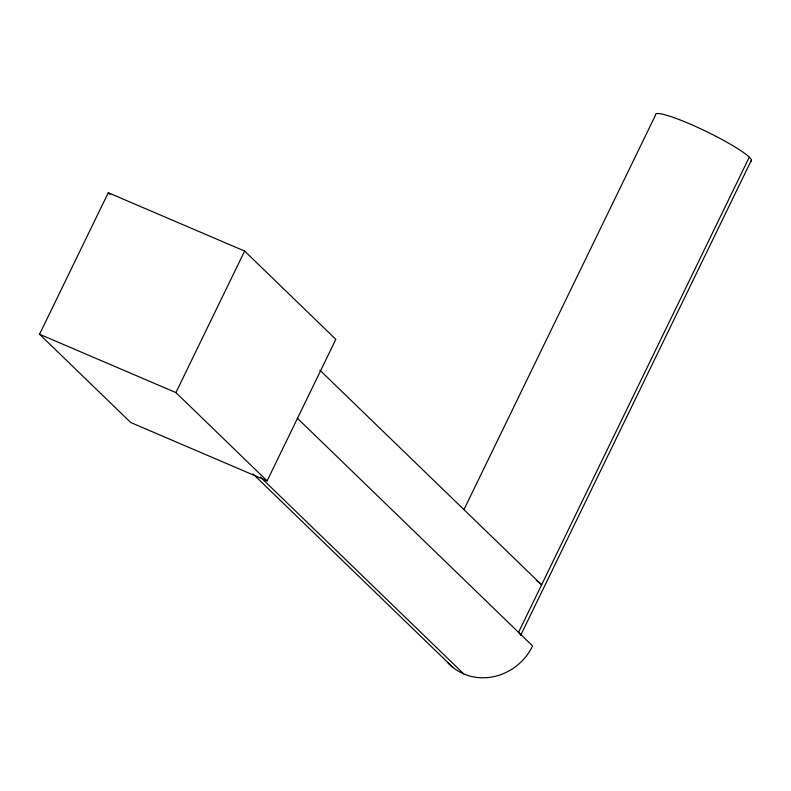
<?xml version="1.0" encoding="UTF-8"?>
<svg xmlns="http://www.w3.org/2000/svg" width="791" height="791" viewBox="0 0 791 791"><rect width="100%" height="100%" fill="white"/><g stroke="black" fill="none" stroke-linecap="round" stroke-linejoin="round"><path stroke-width="1.19" d="M39.55 334.257L108.268 192.737L244.627 251.063L335.829 339.359L267.111 480.879L130.752 422.542L39.55 334.257L175.909 392.583L267.111 480.879M175.909 392.583L244.627 251.063M464.06 509.394L655.561 115.031A53.244 6.674 25.9 0 1 707.757 132.196A53.244 6.674 25.9 0 1 750.343 161.463M749.295 157.132L518.54 632.355A53.244 6.674 25.9 0 1 520.34 634.471M520.696 635.282L751.45 160.069M319.89 370.188L541.617 584.826A53.244 6.674 25.9 0 0 536.338 580.564M108.268 192.737L110.038 194.448M297.278 418.152L532.62 645.98A53.244 49.349 -45.9 0 1 447.597 662.374M260.407 477.062L463.753 673.922M252.893 473.819L452.689 667.228"/></g></svg>
